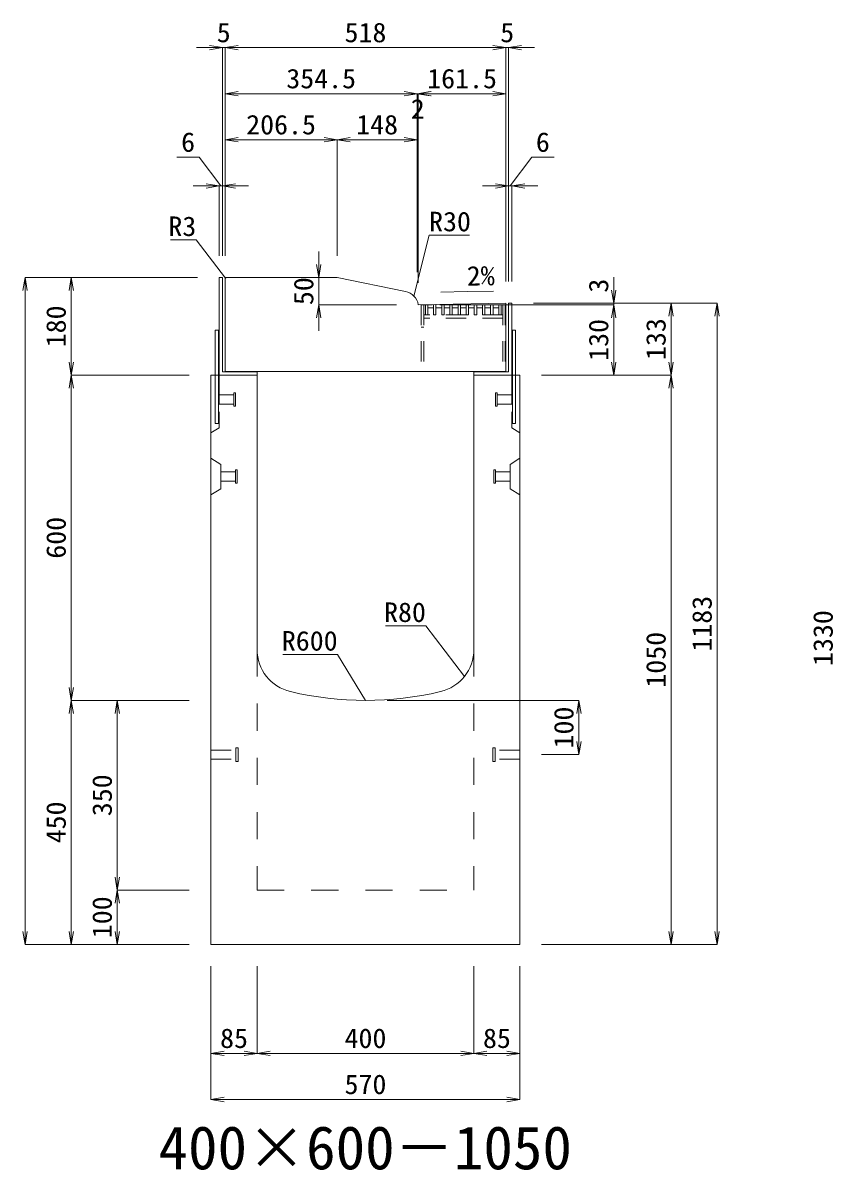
# Model space of a CAD drawing. Units: millimetres at full size. Extents: x -1809 to 57027, y -20349 to 17321.
# Drawn here: x 36436 to 37931, y -13612 to -11496 of the extents above; entities that cross this region are included whole.
import ezdxf
from ezdxf.enums import TextEntityAlignment as Align

# ---------------------------------------------------------------- set-up
doc = ezdxf.new("R2010")
doc.units = ezdxf.units.MM
doc.header["$LTSCALE"] = 50
for name, pattern in [('USER1', [2, 1, -1]), ('USER2', [1.35, 0.75, -0.6]), ('USER3', [1.35, 0.75, -0.6])]:
    doc.linetypes.add(name, pattern=pattern)
for name, color, linetype, lineweight in [('インサート', 3, 'USER2', 9), ('受枠', 3, 'Continuous', 5), ('寸法線', 7, 'Continuous', 13), ('引出線', 4, 'Continuous', 13), ('本体', 2, 'Continuous', 13), ('ｸﾞﾚｰﾁﾝｸﾞ', 7, 'USER3', 9)]:
    doc.layers.add(name, color=color, linetype=linetype, lineweight=lineweight)
doc.layers.add('文字', color=7, linetype='Continuous')
doc.styles.add('ＭＳ 明朝', font='')
doc.styles.get('ＭＳ 明朝').set_extended_font_data('MS Mincho')

# ---------------------------------------------------------------- blocks, each defined once
blk = doc.blocks.new('open_arrow')
at = {"color": 0, "linetype": 'Continuous', "lineweight": -2}
blk.add_lwpolyline([(7.5, 1.25), (0, 0), (7.5, -1.25)], dxfattribs=at)

msp = doc.modelspace()

# ---------------------------------------------------------------- linework, layer by layer
at = {"layer": 'インサート'}
for p, q in [((36798.24, -12182.55), (36825.24, -12182.55)), ((36798.24, -12182.55), (36798.24, -12199.55)), ((36828.24, -12178.55), (36825.24, -12178.55)), ((36825.24, -12178.55), (36825.24, -12203.55)), ((36828.24, -12203.55), (36828.24, -12178.55)), ((37308.24, -12178.55), (37311.24, -12178.55)), ((37308.24, -12203.55), (37308.24, -12178.55)), ((37311.24, -12178.55), (37311.24, -12203.55)), ((37338.24, -12182.55), (37311.24, -12182.55)), ((37338.24, -12182.55), (37338.24, -12199.55)), ((36798.24, -12199.55), (36825.24, -12199.55)), ((36825.24, -12203.55), (36828.24, -12203.55)), ((37311.24, -12203.55), (37308.24, -12203.55)), ((37338.24, -12199.55), (37311.24, -12199.55)), ((36801.44, -12324.55), (36828.44, -12324.55)), ((36801.44, -12324.55), (36801.44, -12341.55)), ((36831.44, -12320.55), (36828.44, -12320.55)), ((36828.44, -12320.55), (36828.44, -12345.55)), ((36831.44, -12345.55), (36831.44, -12320.55)), ((37305.04, -12320.55), (37308.04, -12320.55)), ((37305.04, -12345.55), (37305.04, -12320.55)), ((37308.04, -12320.55), (37308.04, -12345.55)), ((37335.04, -12324.55), (37308.04, -12324.55)), ((37335.04, -12324.55), (37335.04, -12341.55)), ((36801.44, -12341.55), (36828.44, -12341.55)), ((36828.44, -12345.55), (36831.44, -12345.55)), ((37308.04, -12345.55), (37305.04, -12345.55)), ((37335.04, -12341.55), (37308.04, -12341.55)), ((36783.24, -12837.55), (36829.24, -12837.55)), ((36783.24, -12854.55), (36783.24, -12837.55)), ((36829.24, -12858.55), (36829.24, -12833.55)), ((36829.24, -12833.55), (36833.24, -12833.55)), ((36833.24, -12858.55), (36833.24, -12833.55)), ((37303.24, -12833.55), (37307.24, -12833.55)), ((37303.24, -12833.55), (37303.24, -12858.55)), ((37307.24, -12833.55), (37307.24, -12858.55)), ((37353.24, -12837.55), (37307.24, -12837.55)), ((37353.24, -12837.55), (37353.24, -12854.55)), ((36783.24, -12854.55), (36829.24, -12854.55)), ((36833.24, -12858.55), (36829.24, -12858.55)), ((37307.24, -12858.55), (37303.24, -12858.55)), ((37353.24, -12854.55), (37307.24, -12854.55))]:
    msp.add_line(p, q, dxfattribs=at)
at = {"layer": '受枠'}
for p, q in [((36804.24, -11966.05), (36798.24, -11966.05)), ((36798.24, -12146.05), (36798.24, -11966.05)), ((36804.24, -12140.05), (36804.24, -11966.05)), ((37332.24, -12140.05), (37332.24, -12013.05)), ((37332.24, -12013.05), (37338.24, -12013.05)), ((37338.24, -12146.05), (37338.24, -12013.05)), ((36791.24, -12063.05), (36791.24, -12235.05)), ((36797.24, -12063.05), (36791.24, -12063.05)), ((36797.24, -12063.05), (36797.24, -12235.05)), ((37339.24, -12063.05), (37339.24, -12235.05)), ((37339.24, -12063.05), (37345.24, -12063.05)), ((37345.24, -12063.05), (37345.24, -12235.05)), ((36868.24, -12140.05), (36804.24, -12140.05)), ((36868.24, -12146.05), (36868.24, -12140.05)), ((37268.24, -12146.05), (37268.24, -12140.05)), ((37268.24, -12140.05), (37332.24, -12140.05)), ((36868.24, -12146.05), (36798.24, -12146.05)), ((37338.24, -12146.05), (37268.24, -12146.05)), ((36791.24, -12235.05), (36797.24, -12235.05)), ((37345.24, -12235.05), (37339.24, -12235.05))]:
    msp.add_line(p, q, dxfattribs=at)
at = {"layer": '寸法線'}
for p, q in [((36857.24, -11541.93), (36756.24, -11541.93)), ((36804.24, -11926.03), (36804.24, -11541.93)), ((37327.24, -11541.93), (36809.24, -11541.93)), ((36809.24, -11926.03), (36809.24, -11541.93)), ((36809.24, -11926.03), (36809.24, -11541.93)), ((37279.24, -11541.93), (37380.24, -11541.93)), ((37327.24, -11973.23), (37327.24, -11541.93)), ((37327.24, -11973.23), (37327.24, -11541.93)), ((37332.24, -11973.03), (37332.24, -11541.93)), ((37211.74, -11626.93), (36809.24, -11626.93)), ((36809.24, -11926.03), (36809.24, -11626.93)), ((37213.67, -11626.93), (37115.74, -11626.93)), ((37163.74, -11956.03), (37163.74, -11626.93)), ((37327.24, -11626.93), (37165.67, -11626.93)), ((37165.67, -11976.03), (37165.67, -11626.93)), ((37327.24, -11973.23), (37327.24, -11626.93)), ((36809.24, -11711.93), (37015.74, -11711.93)), ((36809.24, -11926.03), (36809.24, -11711.93)), ((37015.74, -11926.03), (37015.74, -11711.93)), ((37015.74, -11711.93), (37163.74, -11711.93)), ((37015.74, -11926.03), (37015.74, -11711.93)), ((37163.74, -11956.03), (37163.74, -11711.93)), ((37163.74, -11956.03), (37163.74, -11717.95)), ((37165.67, -11976.03), (37165.67, -11717.95)), ((36761.62, -11744.13), (36720.39, -11744.13)), ((36801.24, -11796.93), (36761.62, -11744.13)), ((37335.24, -11796.93), (37374.86, -11744.13)), ((37374.86, -11744.13), (37416.09, -11744.13)), ((36852.24, -11796.93), (36750.24, -11796.93)), ((36798.24, -11926.03), (36798.24, -11796.93)), ((36804.24, -11926.03), (36804.24, -11796.93)), ((37284.24, -11796.93), (37386.24, -11796.93)), ((37332.24, -11973.03), (37332.24, -11796.93)), ((37338.24, -11973.03), (37338.24, -11796.93)), ((36982.08, -12064.11), (36982.08, -11918.05)), ((36440.3, -13196.05), (36440.3, -11966.05)), ((36758.22, -11966.05), (36440.3, -11966.05)), ((36525.3, -11966.05), (36525.3, -12146.05)), ((36758.22, -11966.05), (36525.3, -11966.05)), ((36982.08, -11966.05), (36975.72, -11966.05)), ((37526.18, -12064.05), (37526.18, -11965.05)), ((37125.66, -12016.11), (36982.08, -12016.11)), ((37205.69, -12016.05), (37526.18, -12016.05)), ((37205.69, -12016.05), (37526.18, -12016.05)), ((37378.26, -12013.05), (37632.02, -12013.05)), ((37378.26, -12013.05), (37717.02, -12013.05)), ((37378.26, -12013.05), (37526.18, -12013.05)), ((37526.18, -12146.05), (37526.18, -12016.05)), ((37632.02, -12013.05), (37632.02, -12146.05)), ((37717.02, -12013.05), (37717.02, -13196.05)), ((36743.22, -12146.05), (36525.3, -12146.05)), ((36525.3, -12146.05), (36525.3, -12746.05)), ((36743.22, -12146.05), (36525.3, -12146.05)), ((37393.26, -12146.05), (37632.02, -12146.05)), ((37393.26, -12146.05), (37632.02, -12146.05)), ((37393.26, -12146.05), (37526.18, -12146.05)), ((37632.02, -12146.05), (37632.02, -13196.05)), ((36743.22, -12746.05), (36525.3, -12746.05)), ((36525.3, -13196.05), (36525.3, -12746.05)), ((36743.22, -12746.05), (36525.3, -12746.05)), ((36610.3, -12746.05), (36610.3, -13096.05)), ((36743.22, -12746.05), (36610.3, -12746.05)), ((37108.26, -12746.05), (37462.02, -12746.05)), ((37462.02, -12746.05), (37462.02, -12846.05)), ((37393.26, -12846.05), (37462.02, -12846.05)), ((36743.22, -13096.05), (36610.3, -13096.05)), ((36610.3, -13096.05), (36610.3, -13196.05)), ((36743.22, -13096.05), (36610.3, -13096.05)), ((36743.22, -13196.05), (36440.3, -13196.05)), ((36743.22, -13196.05), (36525.3, -13196.05)), ((36743.22, -13196.05), (36610.3, -13196.05)), ((37393.26, -13196.05), (37632.02, -13196.05)), ((37393.26, -13196.05), (37717.02, -13196.05)), ((36783.24, -13236.07), (36783.24, -13397.21)), ((36783.24, -13236.07), (36783.24, -13482.21)), ((36868.24, -13236.07), (36868.24, -13397.21)), ((36868.24, -13236.07), (36868.24, -13397.21)), ((37268.24, -13236.07), (37268.24, -13397.21)), ((37268.24, -13236.07), (37268.24, -13397.21)), ((37353.24, -13236.07), (37353.24, -13397.21)), ((37353.24, -13236.07), (37353.24, -13482.21)), ((36783.24, -13397.21), (36868.24, -13397.21)), ((36868.24, -13397.21), (37268.24, -13397.21)), ((37268.24, -13397.21), (37353.24, -13397.21)), ((36783.24, -13482.21), (37353.24, -13482.21))]:
    msp.add_line(p, q, dxfattribs=at)
at = {"layer": '引出線'}
for points in [[(37157.65, -12000.19), (37185.55, -11887.86), (37260.23, -11887.86)], [(36810.12, -11966.93), (36756.07, -11896.57), (36708.34, -11896.57)], [(37207, -11992.9), (37255.74, -11991.93), (37304.49, -11990.95)], [(37251, -12701.63), (37179.74, -12608.52), (37105.07, -12608.52)], [(37068.24, -12746.05), (37016.88, -12661.3), (36915.87, -12661.3)]]:
    msp.add_lwpolyline(points, dxfattribs=at)
at = {"layer": '本体', "lineweight": 20}
for p, q in [((36809.24, -11966.05), (36809.24, -12139.05)), ((37015.74, -11966.05), (36809.24, -11966.05)), ((37142.05, -11991.66), (37015.74, -11966.05)), ((37165.67, -12016.05), (37327.24, -12013.25)), ((37327.24, -12139.05), (37327.24, -12013.25)), ((37327.24, -12139.05), (36809.24, -12139.05))]:
    msp.add_line(p, q, dxfattribs=at)
at = {"layer": '本体'}
for p, q in [((36783.24, -12146.05), (36783.24, -13196.05)), ((36868.24, -12146.05), (36783.24, -12146.05)), ((36868.24, -12146.05), (36868.24, -12652.02)), ((37268.24, -12652.02), (37268.24, -12146.05)), ((37353.24, -12146.05), (37268.24, -12146.05)), ((37353.24, -13196.05), (37353.24, -12146.05)), ((36783.24, -13196.05), (37353.24, -13196.05))]:
    msp.add_line(p, q, dxfattribs=at)
at = {"layer": '本体', "linetype": 'USER2', "lineweight": 9}
for p, q in [((36798.24, -12146.05), (36798.24, -12243.05)), ((37338.24, -12146.05), (37338.24, -12243.05)), ((36798.24, -12243.05), (36783.24, -12252.55)), ((37338.24, -12243.05), (37353.24, -12252.55))]:
    msp.add_line(p, q, dxfattribs=at)
at = {"layer": '本体', "lineweight": 9}
for p, q in [((36783.24, -12299.05), (36801.44, -12310.55)), ((36801.44, -12310.55), (36801.44, -12355.55)), ((37353.24, -12299.05), (37335.04, -12310.55)), ((37335.04, -12310.55), (37335.04, -12355.55)), ((36783.24, -12367.05), (36801.44, -12355.55)), ((37353.24, -12367.05), (37335.04, -12355.55))]:
    msp.add_line(p, q, dxfattribs=at)
at = {"layer": '本体', "linetype": 'USER1', "lineweight": 15}
for p, q in [((36868.24, -12652.02), (36868.24, -13096.05)), ((37268.24, -12652.02), (37268.24, -13096.05)), ((36868.24, -13096.05), (37268.24, -13096.05))]:
    msp.add_line(p, q, dxfattribs=at)
at = {"layer": '本体', "lineweight": 20}
for centre, radius, start, end in [((36812.24, -11969.05), 3, 90, 180), ((37136.09, -12021.06), 30, 9.60388, 78.54131)]:
    msp.add_arc(centre, radius, start, end, dxfattribs=at)
at = {"layer": '本体'}
for centre, radius, start, end in [((36948.24, -12652.02), 80, 180, 256.65764), ((37188.24, -12652.02), 80, 283.34236, 0), ((37068.24, -12146.05), 600, 256.65764, 283.34236)]:
    msp.add_arc(centre, radius, start, end, dxfattribs=at)
at = {"layer": 'ｸﾞﾚｰﾁﾝｸﾞ'}
for p, q in [((37171.24, -12016.05), (37171.24, -12139.05)), ((37326.24, -12016.05), (37171.24, -12016.05)), ((37175.74, -12016.05), (37175.74, -12139.05)), ((37178.74, -12035.05), (37178.74, -12016.05)), ((37183.24, -12035.05), (37183.24, -12016.05)), ((37193.8, -12035.05), (37193.8, -12016.05)), ((37198.3, -12035.05), (37198.3, -12016.05)), ((37208.85, -12035.05), (37208.85, -12016.05)), ((37213.35, -12035.05), (37213.35, -12016.05)), ((37223.91, -12035.05), (37223.91, -12016.05)), ((37228.41, -12035.05), (37228.41, -12016.05)), ((37238.96, -12035.05), (37238.96, -12016.05)), ((37243.46, -12035.05), (37243.46, -12016.05)), ((37254.02, -12035.05), (37254.02, -12016.05)), ((37258.52, -12035.05), (37258.52, -12016.05)), ((37269.07, -12035.05), (37269.07, -12016.05)), ((37273.57, -12035.05), (37273.57, -12016.05)), ((37284.13, -12035.05), (37284.13, -12016.05)), ((37288.63, -12035.05), (37288.63, -12016.05)), ((37299.19, -12035.05), (37299.19, -12016.05)), ((37303.69, -12035.05), (37303.69, -12016.05)), ((37314.24, -12035.05), (37314.24, -12016.05)), ((37318.74, -12035.05), (37318.74, -12016.05)), ((37321.74, -12016.05), (37321.74, -12139.05)), ((37326.24, -12016.05), (37326.24, -12139.05)), ((37321.74, -12035.05), (37175.74, -12035.05)), ((37178.74, -12035.05), (37183.24, -12035.05)), ((37183.2, -12022.05), (37193.8, -12022.05)), ((37193.8, -12035.05), (37198.3, -12035.05)), ((37198.25, -12022.05), (37208.85, -12022.05)), ((37208.85, -12035.05), (37213.35, -12035.05)), ((37213.31, -12022.05), (37223.91, -12022.05)), ((37223.91, -12035.05), (37228.41, -12035.05)), ((37228.36, -12022.05), (37238.96, -12022.05)), ((37238.96, -12035.05), (37243.46, -12035.05)), ((37243.42, -12022.05), (37254.02, -12022.05)), ((37254.02, -12035.05), (37258.52, -12035.05)), ((37258.47, -12022.05), (37269.07, -12022.05)), ((37269.07, -12035.05), (37273.57, -12035.05)), ((37273.53, -12022.05), (37284.13, -12022.05)), ((37284.13, -12035.05), (37288.63, -12035.05)), ((37288.59, -12022.05), (37299.19, -12022.05)), ((37299.19, -12035.05), (37303.69, -12035.05)), ((37303.69, -12022.05), (37314.24, -12022.05)), ((37314.24, -12035.05), (37318.74, -12035.05)), ((37175.74, -12057.55), (37171.24, -12057.55)), ((37321.74, -12041.05), (37175.74, -12041.05))]:
    msp.add_line(p, q, dxfattribs=at)

# ---------------------------------------------------------------- block references
at = {"layer": '寸法線', "xscale": 3.2, "yscale": 3.2}
for p, rotation in [((36804.24, -11541.93), 180), ((37327.24, -11541.93), 180), ((37327.24, -11541.93), 180), ((37163.74, -11626.93), 180), ((37327.24, -11626.93), 180), ((37015.74, -11711.93), 180), ((37163.74, -11711.93), 180), ((36798.24, -11796.93), 180), ((37332.24, -11796.93), 180), ((36982.08, -11966.05), 90), ((36440.3, -11966.05), 270), ((36525.3, -11966.05), 270), ((37526.18, -12013.05), 90), ((36982.08, -12016.11), 270), ((37526.18, -12016.05), 270), ((37526.18, -12016.05), 270), ((37632.02, -12013.05), 270), ((37717.02, -12013.05), 270), ((36525.3, -12146.05), 90), ((37526.18, -12146.05), 90), ((37632.02, -12146.05), 90), ((36525.3, -12146.05), 270), ((37632.02, -12146.05), 270), ((36525.3, -12746.05), 90), ((36525.3, -12746.05), 270), ((36610.3, -12746.05), 270), ((37462.02, -12746.05), 270), ((37462.02, -12846.05), 90), ((36610.3, -13096.05), 90), ((36610.3, -13096.05), 270), ((36440.3, -13196.05), 90), ((36525.3, -13196.05), 90), ((36610.3, -13196.05), 90), ((37632.02, -13196.05), 90), ((37717.02, -13196.05), 90), ((36868.24, -13397.21), 180), ((37268.24, -13397.21), 180), ((37353.24, -13397.21), 180), ((37353.24, -13482.21), 180)]:
    msp.add_blockref('open_arrow', p, dxfattribs=dict(at, rotation=rotation))
for p in [(36809.24, -11541.93), (36809.24, -11541.93), (37332.24, -11541.93), (36809.24, -11626.93), (37163.74, -11626.93), (37165.67, -11626.93), (37165.67, -11626.93), (36809.24, -11711.93), (37015.74, -11711.93), (36804.24, -11796.93), (37338.24, -11796.93), (36783.24, -13397.21), (36868.24, -13397.21), (37268.24, -13397.21), (36783.24, -13482.21)]:
    msp.add_blockref('open_arrow', p, dxfattribs=at)
at = {"layer": '引出線', "xscale": 0.0533, "yscale": 0.0533}
for p, rotation in [((36810.12, -11966.93), 127.5), ((37207, -11992.9), 1.1), ((37157.65, -12000.19), 76), ((37251, -12701.63), 127.4), ((37068.24, -12746.05), 121.2)]:
    msp.add_blockref('open_arrow', p, dxfattribs=dict(at, rotation=rotation))

# ---------------------------------------------------------------- texts
at = {"layer": '寸法線', "style": 'ＭＳ 明朝', "width": 1.05}
for s, p in [('5', (36806.74, -11513.91)), ('518', (37068.24, -11513.91)), ('5', (37329.74, -11513.91)), ('354.5', (36986.49, -11598.91)), ('161.5', (37246.46, -11598.91)), ('2', (37164.71, -11654.95)), ('206.5', (36912.49, -11683.91)), ('148', (37089.74, -11683.91)), ('6', (36741.01, -11716.11)), ('6', (37395.47, -11716.11)), ('85', (36825.74, -13369.19)), ('400', (37068.24, -13369.19)), ('85', (37310.74, -13369.19)), ('570', (37068.24, -13454.19))]:
    msp.add_text(s, height=36.03, dxfattribs=at).set_placement(p, align=Align.MIDDLE_CENTER)
for s, p in [('50', (36954.06, -11991.08)), ('3', (37498.16, -11980.99)), ('180', (36497.28, -12056.05)), ('130', (37498.16, -12081.05)), ('133', (37604, -12079.55)), ('600', (36497.28, -12446.05)), ('1183', (37689, -12604.55)), ('1330', (37912.28, -12631.05)), ('1050', (37604, -12671.05)), ('100', (37434, -12796.05)), ('350', (36582.28, -12921.05)), ('450', (36497.28, -12971.05)), ('100', (36582.28, -13146.05))]:
    msp.add_text(s, height=36.03, rotation=90, dxfattribs=at).set_placement(p, align=Align.MIDDLE_CENTER)
at = {"layer": '引出線', "style": 'ＭＳ 明朝', "width": 1.05}
msp.add_text('R30', height=36.03, dxfattribs=at).set_placement((37185.55, -11844.66), align=Align.TOP_LEFT)
for s, p in [('R3', (36756.07, -11853.37)), ('R80', (37179.74, -12565.32)), ('R600', (37016.88, -12618.1))]:
    msp.add_text(s, height=36.03, dxfattribs=at).set_placement(p, align=Align.TOP_RIGHT)
msp.add_text('2%', height=36.03, rotation=1.146, dxfattribs=at).set_placement((37254.81, -11945.04), align=Align.TOP_LEFT)
at = {"layer": '文字', "style": 'ＭＳ 明朝'}
msp.add_text('400×600－1050', height=80.06, dxfattribs=at).set_placement((37067.76, -13571.03), align=Align.MIDDLE_CENTER)

doc.saveas('drawing.dxf')
